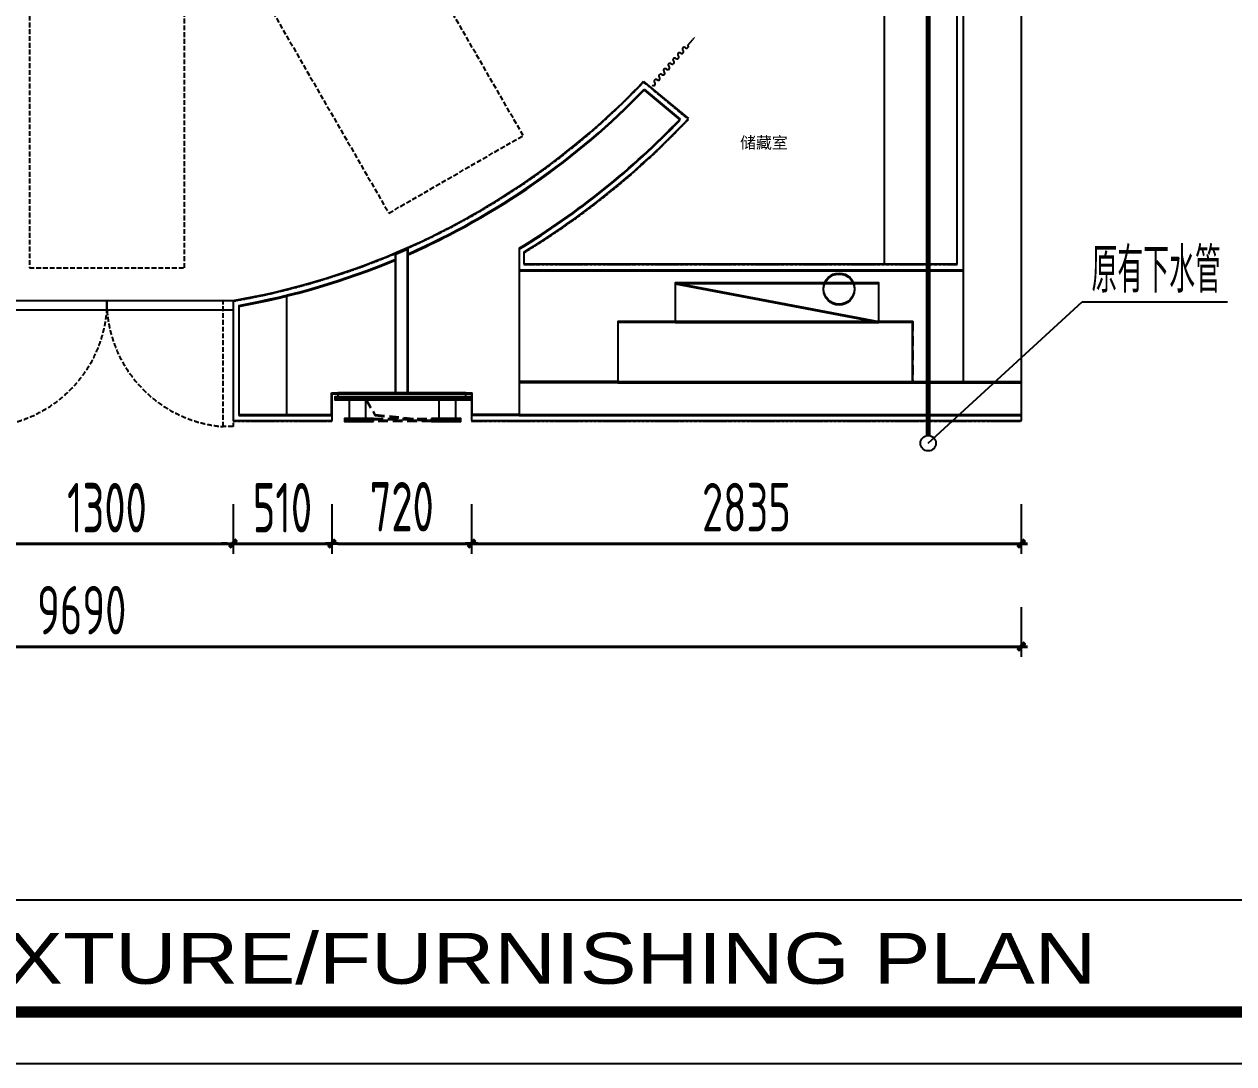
# Model space of a CAD drawing. Header units: millimetres. Extents: x -42850 to 60853, y 3819 to 26094.
# Drawn here: x 18672 to 24910, y 3819 to 9178 of the extents above; entities that cross this region are included whole.
import ezdxf
from ezdxf.enums import TextEntityAlignment as Align

# ---------------------------------------------------------------- set-up
doc = ezdxf.new("R2010")
doc.units = ezdxf.units.MM
doc.header["$LTSCALE"] = 200
for name, pattern in [('DASH', [0.35, 0.25, -0.1]), ('DASHED2', [0.375, 0.25, -0.125]), ('M-CENTER', [11.25, 7.5, -1.25, 1.25, -1.25])]:
    doc.linetypes.add(name, pattern=pattern)
for name, color, linetype in [('A-DIM--土建尺寸', 44, 'Continuous'), ('A-FIRE-消防栓', 16, 'Continuous'), ('A-WALL-墙体', 160, 'Continuous'), ('DIM_污水', 3, 'Continuous'), ('FF-HIGH-CABINET 2-固定家具(不落地、到顶)', 30, 'Continuous'), ('FF-HIGH-CABINET 3-固定家具(悬空)', 30, 'Continuous'), ('PIPE-废水', 31, 'TG_F'), ('TEXT', 12, 'Continuous'), ('TK', 4, 'Continuous'), ('VPIPE-废水', 31, 'Continuous'), ('W-图框', 251, 'Continuous'), ('全灰平面', 250, 'Continuous')]:
    doc.layers.add(name, color=color, linetype=linetype)
doc.layers.add('FF-FINISH-墙体完成面', color=20, linetype='M-CENTER', lineweight=13)
doc.styles.add('CCD-DIM', font='archs.shx', dxfattribs={"width": 0.75})
doc.styles.add('NAME-1', font='simhei.ttf')
doc.styles.add('NAME-2', font='swisse.ttf')
doc.styles.get("Standard").update_dxf_attribs({"font": 'gbenor.shx', "width": 0.8, "bigfont": 'gbcbig.shx'})
doc.styles.add('TG_LINETYPE', font='SIMPLEX', dxfattribs={"width": 0.8, "height": 2.5, "bigfont": 'HZTXT'})
doc.styles.add('TongRui-JC', font='times.ttf')
doc.linetypes.add('TG_F', pattern='A,2,-0.3,["F",TG_LINETYPE,S=0.1,R=0,X=-0.23,Y=-0.15],0', length=2.3)
doc.dimstyles.new('CCD_DIM_100', dxfattribs={"dimscale": 100, "dimtxt": 2.5, "dimasz": 0.3, "dimexe": 0.5, "dimexo": 1.5, "dimgap": 0.6, "dimtad": 1, "dimdec": 0, "dimrnd": 5, "dimzin": 12, "dimdsep": 46, "dimtxsty": 'CCD-DIM', "dimblk": 'CCD_Dimension_Tick', "dimcen": 0.125, "dimclrd": 44, "dimclre": 44, "dimclrt": 50, "dimadec": 0, "dimazin": 0, "dimtfac": 1, "dimtdec": 0, "dimtix": 1, "dimtmove": 1, "dimatfit": 3, "dimldrblk": 'CCD_Leader_Dot', "dimfxl": 2, "dimfxlon": 1, "dimtvp": 1, "dimtolj": 1, "dimtzin": 0, "dimarcsym": 0})

# ---------------------------------------------------------------- blocks, each defined once
blk = doc.blocks.new('bhgfdghdfgherger')
at = {"color": 1, "linetype": 'ByBlock'}
blk.add_lwpolyline([(4608.344, -993.674), (4608.344, -696.674), (5028.344, -696.674), (5028.344, -993.674)], close=True, dxfattribs=at)
at = {"layer": 'TK', "color": 8, "const_width": 0.707}
blk.add_lwpolyline([(5025.503, -882.894), (5025.501, -700.209), (4611.172, -700.209), (4611.172, -990.079), (5025.501, -990.079), (5025.503, -882.894)], dxfattribs=at)
blk = doc.blocks.new('*U5')
at = {"color": 2}
blk.add_lwpolyline([(0, 0), (208.008, 0), (208.008, 8), (0, 8)], close=True, dxfattribs=at)
at = {"color": 2, "style": 'NAME-1'}
blk.add_attdef('平面布置图', text='', height=3.5, dxfattribs=at).set_placement((54.559, 4), align=Align.MIDDLE_LEFT)
blk.add_attdef('SCALE1:100/比例1:100', text='', height=3.5, dxfattribs=at).set_placement((208.008, 4), align=Align.MIDDLE_RIGHT)
blk.add_attdef('FF', text='', height=3.5, dxfattribs=at).set_placement((4, 4), align=Align.MIDDLE)
at = {"color": 2, "style": 'NAME-2', "width": 1.2}
blk.add_attdef('PLAN', text='', height=3.5, dxfattribs=at).set_placement((10, 4), align=Align.MIDDLE_LEFT)
blk = doc.blocks.new('做成ACAD TUKUAI0099_MNCHGCOLOR')
at = {"color": 0, "linetype": 'ByBlock', "lineweight": -2, "ltscale": 100}
blk.add_line((724.6, 142.1), (763.7, 142.1), dxfattribs=at)
at = {"color": 0, "linetype": 'ByBlock', "lineweight": -2}
blk.add_lwpolyline([(763.7, 142.1, 10, 0, 0), (784.4, 142.1, 0, 0, 0)], format="xyseb", dxfattribs=at)
for centre, major_axis, ratio, start_param, end_param in [((457.4, 142.1), (-6.52, -6.52), 0.999999, -0.785399, 2.356197), ((475.8, 142.1), (-6.52, 6.52), 1, 3.926991, 7.068583), ((494.2, 142.1), (-6.52, -6.52), 0.999999, -0.785399, 2.356197), ((512.7, 142.1), (-6.52, -6.52), 1, 2.356194, 5.497787), ((531.1, 142.1), (-6.52, -6.52), 0.999999, -0.785399, 2.356197), ((549.5, 142.1), (-6.52, 6.52), 1, 3.926991, 7.068583), ((568, 142.1), (-6.52, -6.52), 0.999999, -0.785399, 2.356197), ((586.4, 142.1), (-6.52, -6.52), 1, 2.356194, 5.497787), ((604.8, 142.1), (-6.52, -6.52), 0.999999, -0.785399, 2.356197), ((623.3, 142.1), (-6.52, 6.52), 1, 3.926991, 7.068583), ((641.7, 142.1), (-6.52, 6.52), 0.999999, 0.785399, 3.926994), ((660.1, 142.1), (-6.52, -6.52), 1, 2.356194, 5.497787), ((678.5, 142.1), (-6.52, 6.52), 0.999999, 0.785399, 3.926994), ((697, 142.1), (-6.52, 6.52), 1, 3.926991, 7.068583), ((715.4, 142.1), (-6.52, 6.52), 0.999999, 0.785399, 3.926994)]:
    blk.add_ellipse(centre, major_axis=major_axis, ratio=ratio, start_param=start_param, end_param=end_param, dxfattribs=at)
blk = doc.blocks.new('CCD_Dimension_Tick')
at = {"color": 0, "linetype": 'ByBlock', "lineweight": -2}
for p, q in [((-1.09, 0), (0, 0)), ((0, 0), (1.09, 0))]:
    blk.add_line(p, q, dxfattribs=at)
at = {"color": 0, "linetype": 'Continuous', "lineweight": -2, "const_width": 0.608}
blk.add_lwpolyline([(-0.61, -0.61), (0.61, 0.61)], dxfattribs=at)
blk = doc.blocks.new('*D136')
at = {"layer": 'DEFPOINTS', "color": 0, "ltscale": 100, "transparency": 16777216}
for p in [(1400638.7, -85231.4), (1400938.7, -88647.5), (1402926.8, -88647.5)]:
    blk.add_point(p, dxfattribs=at)
at = {"layer": '全灰平面', "color": 250, "lineweight": -2, "ltscale": 100, "transparency": 16777216}
for p, q in [((1402726.8, -85231.4), (1402976.8, -85231.4)), ((1402926.8, -85261.4), (1402926.8, -88617.5)), ((1402726.8, -88647.5), (1402976.8, -88647.5))]:
    blk.add_line(p, q, dxfattribs=at)
at = {"layer": '全灰平面', "color": 250, "lineweight": -2, "ltscale": 100, "transparency": 16777216, "xscale": 30, "yscale": 30, "zscale": 30}
for p, rotation in [((1402926.8, -85231.4), 90), ((1402926.8, -88647.5), 270)]:
    blk.add_blockref('CCD_Dimension_Tick', p, dxfattribs=dict(at, rotation=rotation))
at = {"layer": '全灰平面', "color": 250, "ltscale": 100, "transparency": 16777216, "insert": (1402741.8, -86939.5), "char_height": 250, "attachment_point": 5, "rotation": 90, "style": 'CCD-DIM'}
blk.add_mtext('\\A1;3415', dxfattribs=at)
blk = doc.blocks.new('CCD_Leader_Dot')
at = {"color": 0, "linetype": 'ByBlock'}
blk.add_line((-5, 0), (-10, 0), dxfattribs=at)
at = {"color": 0, "linetype": 'ByBlock', "const_width": 5}
blk.add_lwpolyline([(-2.5, 0, 1), (2.5, 0, 1)], format="xyb", close=True, dxfattribs=at)
blk = doc.blocks.new('*D149')
at = {"layer": 'DEFPOINTS', "color": 0, "ltscale": 100, "transparency": 16777216}
for p in [(1395573.7, -88677.5), (1396873.7, -88677.5), (1396873.7, -89309.7)]:
    blk.add_point(p, dxfattribs=at)
at = {"layer": '全灰平面', "color": 250, "lineweight": -2, "ltscale": 100, "transparency": 16777216}
for p, q in [((1395573.7, -89109.7), (1395573.7, -89359.7)), ((1396873.7, -89109.7), (1396873.7, -89359.7)), ((1395603.7, -89309.7), (1396843.7, -89309.7))]:
    blk.add_line(p, q, dxfattribs=at)
at = {"layer": '全灰平面', "color": 250, "lineweight": -2, "ltscale": 100, "transparency": 16777216, "xscale": 30, "yscale": 30, "zscale": 30, "rotation": 180}
blk.add_blockref('CCD_Dimension_Tick', (1395573.7, -89309.7), dxfattribs=at)
at = {"layer": '全灰平面', "color": 250, "lineweight": -2, "ltscale": 100, "transparency": 16777216, "xscale": 30, "yscale": 30, "zscale": 30}
blk.add_blockref('CCD_Dimension_Tick', (1396873.7, -89309.7), dxfattribs=at)
at = {"layer": '全灰平面', "color": 250, "ltscale": 100, "transparency": 16777216, "insert": (1396223.7, -89124.7), "char_height": 250, "attachment_point": 5, "style": 'CCD-DIM'}
blk.add_mtext('\\A1;1300', dxfattribs=at)
blk = doc.blocks.new('*D131')
at = {"layer": 'DEFPOINTS', "color": 0, "ltscale": 100, "transparency": 16777216}
for p in [(1391248.7, -88677.5), (1400938.7, -88677.5), (1400938.7, -89840.4)]:
    blk.add_point(p, dxfattribs=at)
at = {"layer": '全灰平面', "color": 250, "lineweight": -2, "ltscale": 100, "transparency": 16777216}
for p, q in [((1391248.7, -89640.4), (1391248.7, -89890.4)), ((1400938.7, -89640.4), (1400938.7, -89890.4)), ((1391278.7, -89840.4), (1400908.7, -89840.4))]:
    blk.add_line(p, q, dxfattribs=at)
at = {"layer": '全灰平面', "color": 250, "lineweight": -2, "ltscale": 100, "transparency": 16777216, "xscale": 30, "yscale": 30, "zscale": 30, "rotation": 180}
blk.add_blockref('CCD_Dimension_Tick', (1391248.7, -89840.4), dxfattribs=at)
at = {"layer": '全灰平面', "color": 250, "lineweight": -2, "ltscale": 100, "transparency": 16777216, "xscale": 30, "yscale": 30, "zscale": 30}
blk.add_blockref('CCD_Dimension_Tick', (1400938.7, -89840.4), dxfattribs=at)
at = {"layer": '全灰平面', "color": 250, "ltscale": 100, "transparency": 16777216, "insert": (1396093.7, -89655.4), "char_height": 250, "attachment_point": 5, "style": 'CCD-DIM'}
blk.add_mtext('\\A1;9690', dxfattribs=at)
blk = doc.blocks.new('*D150')
at = {"layer": 'DEFPOINTS', "color": 0, "ltscale": 100, "transparency": 16777216}
for p in [(1396873.7, -88677.5), (1397383.8, -88677.5), (1397383.8, -89309.7)]:
    blk.add_point(p, dxfattribs=at)
at = {"layer": '全灰平面', "color": 250, "lineweight": -2, "ltscale": 100, "transparency": 16777216}
for p, q in [((1396873.7, -89109.7), (1396873.7, -89359.7)), ((1397383.8, -89109.7), (1397383.8, -89359.7)), ((1396843.7, -89309.7), (1396813.7, -89309.7)), ((1396873.7, -89309.7), (1397383.8, -89309.7)), ((1397413.8, -89309.7), (1397443.8, -89309.7))]:
    blk.add_line(p, q, dxfattribs=at)
at = {"layer": '全灰平面', "color": 250, "lineweight": -2, "ltscale": 100, "transparency": 16777216, "xscale": 30, "yscale": 30, "zscale": 30}
blk.add_blockref('CCD_Dimension_Tick', (1396873.7, -89309.7), dxfattribs=at)
at = {"layer": '全灰平面', "color": 250, "lineweight": -2, "ltscale": 100, "transparency": 16777216, "xscale": 30, "yscale": 30, "zscale": 30, "rotation": 180}
blk.add_blockref('CCD_Dimension_Tick', (1397383.8, -89309.7), dxfattribs=at)
at = {"layer": '全灰平面', "color": 250, "ltscale": 100, "transparency": 16777216, "insert": (1397128.8, -89124.7), "char_height": 250, "attachment_point": 5, "style": 'CCD-DIM'}
blk.add_mtext('\\A1;510', dxfattribs=at)
blk = doc.blocks.new('*D151')
at = {"layer": 'DEFPOINTS', "color": 0, "ltscale": 100, "transparency": 16777216}
for p in [(1397383.8, -88677.5), (1398103.8, -88677.5), (1398103.8, -89309.7)]:
    blk.add_point(p, dxfattribs=at)
at = {"layer": '全灰平面', "color": 250, "lineweight": -2, "ltscale": 100, "transparency": 16777216}
for p, q in [((1397383.8, -89109.7), (1397383.8, -89359.7)), ((1398103.8, -89109.7), (1398103.8, -89359.7)), ((1397413.8, -89309.7), (1398073.8, -89309.7))]:
    blk.add_line(p, q, dxfattribs=at)
at = {"layer": '全灰平面', "color": 250, "lineweight": -2, "ltscale": 100, "transparency": 16777216, "xscale": 30, "yscale": 30, "zscale": 30, "rotation": 180}
blk.add_blockref('CCD_Dimension_Tick', (1397383.8, -89309.7), dxfattribs=at)
at = {"layer": '全灰平面', "color": 250, "lineweight": -2, "ltscale": 100, "transparency": 16777216, "xscale": 30, "yscale": 30, "zscale": 30}
blk.add_blockref('CCD_Dimension_Tick', (1398103.8, -89309.7), dxfattribs=at)
at = {"layer": '全灰平面', "color": 250, "ltscale": 100, "transparency": 16777216, "insert": (1397743.8, -89124.7), "char_height": 250, "attachment_point": 5, "style": 'CCD-DIM'}
blk.add_mtext('\\A1;720', dxfattribs=at)
blk = doc.blocks.new('*D152')
at = {"layer": 'DEFPOINTS', "color": 0, "ltscale": 100, "transparency": 16777216}
for p in [(1398103.8, -88677.5), (1400938.7, -88677.5), (1400938.7, -89309.7)]:
    blk.add_point(p, dxfattribs=at)
at = {"layer": '全灰平面', "color": 250, "lineweight": -2, "ltscale": 100, "transparency": 16777216}
for p, q in [((1398103.8, -89109.7), (1398103.8, -89359.7)), ((1400938.7, -89109.7), (1400938.7, -89359.7)), ((1398133.8, -89309.7), (1400908.7, -89309.7))]:
    blk.add_line(p, q, dxfattribs=at)
at = {"layer": '全灰平面', "color": 250, "lineweight": -2, "ltscale": 100, "transparency": 16777216, "xscale": 30, "yscale": 30, "zscale": 30, "rotation": 180}
blk.add_blockref('CCD_Dimension_Tick', (1398103.8, -89309.7), dxfattribs=at)
at = {"layer": '全灰平面', "color": 250, "lineweight": -2, "ltscale": 100, "transparency": 16777216, "xscale": 30, "yscale": 30, "zscale": 30}
blk.add_blockref('CCD_Dimension_Tick', (1400938.7, -89309.7), dxfattribs=at)
at = {"layer": '全灰平面', "color": 250, "ltscale": 100, "transparency": 16777216, "insert": (1399521.3, -89124.7), "char_height": 250, "attachment_point": 5, "style": 'CCD-DIM'}
blk.add_mtext('\\A1;2835', dxfattribs=at)
blk = doc.blocks.new('*D153')
at = {"layer": 'DEFPOINTS', "color": 0, "ltscale": 100, "transparency": 16777216}
for p in [(1401388.6, -72697.1), (1400938.7, -88677.5), (1403821.7, -88677.5)]:
    blk.add_point(p, dxfattribs=at)
at = {"layer": '全灰平面', "color": 250, "lineweight": -2, "ltscale": 100, "transparency": 16777216}
for p, q in [((1403621.7, -72697.1), (1403871.7, -72697.1)), ((1403821.7, -72727.1), (1403821.7, -88647.5)), ((1403621.7, -88677.5), (1403871.7, -88677.5))]:
    blk.add_line(p, q, dxfattribs=at)
at = {"layer": '全灰平面', "color": 250, "lineweight": -2, "ltscale": 100, "transparency": 16777216, "xscale": 30, "yscale": 30, "zscale": 30}
for p, rotation in [((1403821.7, -72697.1), 90), ((1403821.7, -88677.5), 270)]:
    blk.add_blockref('CCD_Dimension_Tick', p, dxfattribs=dict(at, rotation=rotation))
at = {"layer": '全灰平面', "color": 250, "ltscale": 100, "transparency": 16777216, "insert": (1403636.7, -80687.3), "char_height": 250, "attachment_point": 5, "rotation": 90, "style": 'CCD-DIM'}
blk.add_mtext('\\A1;15980', dxfattribs=at)
blk = doc.blocks.new('*D200')
at = {"layer": 'A-DIM--土建尺寸', "color": 44, "lineweight": -2, "ltscale": 100, "transparency": 16777216}
for p, q in [((19497.8, 80364.5), (19747.8, 80364.5)), ((19697.8, 80334.5), (19697.8, 64414.1)), ((19497.8, 64384.1), (19747.8, 64384.1))]:
    blk.add_line(p, q, dxfattribs=at)
at = {"layer": 'DEFPOINTS', "color": 0, "ltscale": 100, "transparency": 16777216}
for p in [(17264.8, 80364.5), (16814.9, 64384.1), (19697.8, 64384.1)]:
    blk.add_point(p, dxfattribs=at)
at = {"layer": 'A-DIM--土建尺寸', "color": 44, "lineweight": -2, "ltscale": 100, "transparency": 16777216, "xscale": 30, "yscale": 30, "zscale": 30}
for p, rotation in [((19697.8, 80364.5), 90), ((19697.8, 64384.1), 270)]:
    blk.add_blockref('CCD_Dimension_Tick', p, dxfattribs=dict(at, rotation=rotation))
at = {"layer": 'A-DIM--土建尺寸', "color": 50, "ltscale": 100, "transparency": 16777216, "insert": (19507.6, 72374.3), "char_height": 250, "attachment_point": 5, "rotation": 90, "style": 'CCD-DIM'}
blk.add_mtext('\\A1;15980', dxfattribs=at)
blk = doc.blocks.new('*D177')
at = {"layer": 'A-DIM--土建尺寸', "color": 44, "lineweight": -2, "ltscale": 100, "transparency": 16777216}
for p, q in [((22602.2, -25938.5), (22602.2, -26188.5)), ((25437, -25938.5), (25437, -26188.5)), ((22632.2, -26138.5), (25407, -26138.5))]:
    blk.add_line(p, q, dxfattribs=at)
at = {"layer": 'DEFPOINTS', "color": 0, "ltscale": 100, "transparency": 16777216}
for p in [(22602.2, -25506.3), (25437, -25506.3), (25437, -26138.5)]:
    blk.add_point(p, dxfattribs=at)
at = {"layer": 'A-DIM--土建尺寸', "color": 44, "lineweight": -2, "ltscale": 100, "transparency": 16777216, "xscale": 30, "yscale": 30, "zscale": 30, "rotation": 180}
blk.add_blockref('CCD_Dimension_Tick', (22602.2, -26138.5), dxfattribs=at)
at = {"layer": 'A-DIM--土建尺寸', "color": 44, "lineweight": -2, "ltscale": 100, "transparency": 16777216, "xscale": 30, "yscale": 30, "zscale": 30}
blk.add_blockref('CCD_Dimension_Tick', (25437, -26138.5), dxfattribs=at)
at = {"layer": 'A-DIM--土建尺寸', "color": 50, "ltscale": 100, "transparency": 16777216, "insert": (24019.6, -25948.3), "char_height": 250, "attachment_point": 5, "style": 'CCD-DIM'}
blk.add_mtext('\\A1;2835', dxfattribs=at)
blk = doc.blocks.new('*D176')
at = {"layer": 'A-DIM--土建尺寸', "color": 44, "lineweight": -2, "ltscale": 100, "transparency": 16777216}
for p, q in [((21882.2, -25938.5), (21882.2, -26188.5)), ((22602.2, -25938.5), (22602.2, -26188.5)), ((21912.2, -26138.5), (22572.2, -26138.5))]:
    blk.add_line(p, q, dxfattribs=at)
at = {"layer": 'DEFPOINTS', "color": 0, "ltscale": 100, "transparency": 16777216}
for p in [(21882.2, -25506.3), (22602.2, -25506.3), (22602.2, -26138.5)]:
    blk.add_point(p, dxfattribs=at)
at = {"layer": 'A-DIM--土建尺寸', "color": 44, "lineweight": -2, "ltscale": 100, "transparency": 16777216, "xscale": 30, "yscale": 30, "zscale": 30, "rotation": 180}
blk.add_blockref('CCD_Dimension_Tick', (21882.2, -26138.5), dxfattribs=at)
at = {"layer": 'A-DIM--土建尺寸', "color": 44, "lineweight": -2, "ltscale": 100, "transparency": 16777216, "xscale": 30, "yscale": 30, "zscale": 30}
blk.add_blockref('CCD_Dimension_Tick', (22602.2, -26138.5), dxfattribs=at)
at = {"layer": 'A-DIM--土建尺寸', "color": 50, "ltscale": 100, "transparency": 16777216, "insert": (22242.2, -25943.1), "char_height": 250, "attachment_point": 5, "style": 'CCD-DIM'}
blk.add_mtext('\\A1;720', dxfattribs=at)
blk = doc.blocks.new('*D175')
at = {"layer": 'A-DIM--土建尺寸', "color": 44, "lineweight": -2, "ltscale": 100, "transparency": 16777216}
for p, q in [((21372, -25938.5), (21372, -26188.5)), ((21882.2, -25938.5), (21882.2, -26188.5)), ((21342, -26138.5), (21312, -26138.5)), ((21372, -26138.5), (21882.2, -26138.5)), ((21912.2, -26138.5), (21942.2, -26138.5))]:
    blk.add_line(p, q, dxfattribs=at)
at = {"layer": 'DEFPOINTS', "color": 0, "ltscale": 100, "transparency": 16777216}
for p in [(21372, -25506.3), (21882.2, -25506.3), (21882.2, -26138.5)]:
    blk.add_point(p, dxfattribs=at)
at = {"layer": 'A-DIM--土建尺寸', "color": 44, "lineweight": -2, "ltscale": 100, "transparency": 16777216, "xscale": 30, "yscale": 30, "zscale": 30}
blk.add_blockref('CCD_Dimension_Tick', (21372, -26138.5), dxfattribs=at)
at = {"layer": 'A-DIM--土建尺寸', "color": 44, "lineweight": -2, "ltscale": 100, "transparency": 16777216, "xscale": 30, "yscale": 30, "zscale": 30, "rotation": 180}
blk.add_blockref('CCD_Dimension_Tick', (21882.2, -26138.5), dxfattribs=at)
at = {"layer": 'A-DIM--土建尺寸', "color": 50, "ltscale": 100, "transparency": 16777216, "insert": (21627.1, -25953.5), "char_height": 250, "attachment_point": 5, "style": 'CCD-DIM'}
blk.add_mtext('\\A1;510', dxfattribs=at)
blk = doc.blocks.new('*D191')
at = {"layer": 'A-DIM--土建尺寸', "color": 44, "lineweight": -2, "ltscale": 100, "transparency": 16777216}
for p, q in [((7124.9, 63421.3), (7124.9, 63171.3)), ((16814.9, 63421.3), (16814.9, 63171.3)), ((7154.9, 63221.3), (16784.9, 63221.3))]:
    blk.add_line(p, q, dxfattribs=at)
at = {"layer": 'DEFPOINTS', "color": 0, "ltscale": 100, "transparency": 16777216}
for p in [(7124.9, 64384.1), (16814.9, 64384.1), (16814.9, 63221.3)]:
    blk.add_point(p, dxfattribs=at)
at = {"layer": 'A-DIM--土建尺寸', "color": 44, "lineweight": -2, "ltscale": 100, "transparency": 16777216, "xscale": 30, "yscale": 30, "zscale": 30, "rotation": 180}
blk.add_blockref('CCD_Dimension_Tick', (7124.9, 63221.3), dxfattribs=at)
at = {"layer": 'A-DIM--土建尺寸', "color": 44, "lineweight": -2, "ltscale": 100, "transparency": 16777216, "xscale": 30, "yscale": 30, "zscale": 30}
blk.add_blockref('CCD_Dimension_Tick', (16814.9, 63221.3), dxfattribs=at)
at = {"layer": 'A-DIM--土建尺寸', "color": 50, "ltscale": 100, "transparency": 16777216, "insert": (11969.9, 63411.5), "char_height": 250, "attachment_point": 5, "style": 'CCD-DIM'}
blk.add_mtext('\\A1;9690', dxfattribs=at)
blk = doc.blocks.new('*D174')
at = {"layer": 'A-DIM--土建尺寸', "color": 44, "lineweight": -2, "ltscale": 100, "transparency": 16777216}
for p, q in [((20072, -25938.5), (20072, -26188.5)), ((21372, -25938.5), (21372, -26188.5)), ((20102, -26138.5), (21342, -26138.5))]:
    blk.add_line(p, q, dxfattribs=at)
at = {"layer": 'DEFPOINTS', "color": 0, "ltscale": 100, "transparency": 16777216}
for p in [(20072, -25506.3), (21372, -25506.3), (21372, -26138.5)]:
    blk.add_point(p, dxfattribs=at)
at = {"layer": 'A-DIM--土建尺寸', "color": 44, "lineweight": -2, "ltscale": 100, "transparency": 16777216, "xscale": 30, "yscale": 30, "zscale": 30, "rotation": 180}
blk.add_blockref('CCD_Dimension_Tick', (20072, -26138.5), dxfattribs=at)
at = {"layer": 'A-DIM--土建尺寸', "color": 44, "lineweight": -2, "ltscale": 100, "transparency": 16777216, "xscale": 30, "yscale": 30, "zscale": 30}
blk.add_blockref('CCD_Dimension_Tick', (21372, -26138.5), dxfattribs=at)
at = {"layer": 'A-DIM--土建尺寸', "color": 50, "ltscale": 100, "transparency": 16777216, "insert": (20722, -25953.5), "char_height": 250, "attachment_point": 5, "style": 'CCD-DIM'}
blk.add_mtext('\\A1;1300', dxfattribs=at)
blk = doc.blocks.new('*D170')
at = {"layer": 'A-DIM--土建尺寸', "color": 44, "lineweight": -2, "ltscale": 100, "transparency": 16777216}
for p, q in [((27225.1, -22060.2), (27475.1, -22060.2)), ((27425.1, -22090.2), (27425.1, -25446.3)), ((27225.1, -25476.3), (27475.1, -25476.3))]:
    blk.add_line(p, q, dxfattribs=at)
at = {"layer": 'DEFPOINTS', "color": 0, "ltscale": 100, "transparency": 16777216}
for p in [(25137, -22060.2), (25437, -25476.3), (27425.1, -25476.3)]:
    blk.add_point(p, dxfattribs=at)
at = {"layer": 'A-DIM--土建尺寸', "color": 44, "lineweight": -2, "ltscale": 100, "transparency": 16777216, "xscale": 30, "yscale": 30, "zscale": 30}
for p, rotation in [((27425.1, -22060.2), 90), ((27425.1, -25476.3), 270)]:
    blk.add_blockref('CCD_Dimension_Tick', p, dxfattribs=dict(at, rotation=rotation))
at = {"layer": 'A-DIM--土建尺寸', "color": 50, "ltscale": 100, "transparency": 16777216, "insert": (27229.7, -23768.2), "char_height": 250, "attachment_point": 5, "rotation": 90, "style": 'CCD-DIM'}
blk.add_mtext('\\A1;3415', dxfattribs=at)
blk = doc.blocks.new('fewgwgwg')
at = {"layer": '全灰平面', "color": 250}
for p, q in [((1398349.7, -87789.4), (1398349.7, -88647.5)), ((1397148.7, -88032.1), (1397148.7, -88647.5)), ((1397380.8, -88535.5), (1398106.8, -88535.5))]:
    blk.add_line(p, q, dxfattribs=at)
at = {"layer": '全灰平面', "color": 250, "ltscale": 0.01}
blk.add_line((1398373.7, -87809.9), (1398373.7, -87870.6), dxfattribs=at)
at = {"layer": '全灰平面', "color": 250}
for points in [[(1400638.7, -76847.5), (1400638.7, -88477.5)], [(1400938.7, -76847.5), (1400938.7, -88477.5)], [(1400231.6, -85261.4), (1400231.6, -87870.6)], [(1398993.7, -86970.3), (1399178.9, -87123.9)], [(1397710.8, -88533.4), (1397710.8, -87813.7)], [(1397713.8, -87812.4), (1397773.8, -87786.4)], [(1397713.8, -87814.6), (1397773.8, -87788.6)], [(1397776.8, -88533.4), (1397776.8, -87785.1)], [(1398349.7, -87900.6), (1400638.7, -87900.6)], [(1396903.7, -88084.3), (1396903.7, -88647.5)], [(1400378.5, -88477.5), (1400378.5, -88167.5), (1398858.1, -88167.5), (1398858.1, -88477.5)], [(1398858.1, -88477.5), (1398349.7, -88477.5)], [(1398858.1, -88477.5), (1400938.7, -88477.5), (1400938.7, -88647.5)], [(1397380.8, -88647.5), (1397380.8, -88535.5)], [(1397757, -88555.5), (1397398, -88555.5), (1397398, -88565.5), (1398097.8, -88565.4), (1398097.8, -88555.4), (1397757, -88555.5)], [(1397757, -88535.5), (1397414.1, -88535.5), (1397414.1, -88555.5), (1398073.6, -88555.4), (1398073.6, -88535.4), (1397757, -88535.5)], [(1397473, -88565.5), (1397473, -88565.5), (1397472.7, -88667.5), (1397472.7, -88667.5)], [(1397557.8, -88667.5), (1397557.8, -88565.5)], [(1397937.6, -88667.5), (1397937.6, -88565.4)], [(1398022.4, -88667.5), (1398022.4, -88667.5), (1398022.7, -88565.5), (1398022.7, -88565.5)], [(1398349.7, -88647.5), (1398106.8, -88647.5), (1398106.8, -88535.5)], [(1396903.7, -88647.5), (1397380.8, -88647.5)], [(1397597.8, -88667.5), (1397448.8, -88667.5), (1397448.8, -88677.5), (1397597.8, -88677.5)], [(1397597.8, -88677.5), (1397597.8, -88667.5)], [(1397897.6, -88677.5), (1398047.8, -88677.5), (1398047.8, -88667.5), (1397897.6, -88667.5)], [(1397897.6, -88677.5), (1397897.6, -88667.5)], [(1398349.7, -88647.5), (1400938.7, -88647.5)]]:
    blk.add_lwpolyline(points, dxfattribs=at)
at = {"layer": '全灰平面', "color": 250, "ltscale": 0.01}
for points in [[(1398373.7, -87870.6), (1400608.7, -87870.6), (1400608.7, -85261.4), (1400231.6, -85261.4)], [(1398991.3, -86929.4), (1399222.8, -87121.3)], [(1397713.8, -88533.4), (1397713.8, -87812.4)], [(1397773.8, -88533.4), (1397773.8, -87786.4)], [(1396873.7, -88059.1), (1396873.7, -88677.5), (1397383.8, -88677.5)], [(1397383.8, -88535.5), (1397383.8, -88677.5)], [(1398103.8, -88535.5), (1398103.8, -88677.5)], [(1398103.8, -88677.5), (1400938.7, -88677.5)], [(1400938.7, -88647.5), (1400938.7, -88677.5)]]:
    blk.add_lwpolyline(points, dxfattribs=at)
at = {"layer": '全灰平面', "color": 250, "linetype": 'DASH', "ltscale": 0.5}
for points in [[(1397677.3, -87608.8), (1398370.1, -87208.8), (1397370.1, -85476.8), (1396677.3, -85876.8)], [(1395823.7, -87891.1), (1396623.7, -87891.1), (1396623.7, -85891.1), (1395823.7, -85891.1)], [(1396873.7, -88059.1), (1396873.7, -88709.1), (1396823.7, -88709.1), (1396823.7, -88059.1)]]:
    blk.add_lwpolyline(points, close=True, dxfattribs=at)
at = {"layer": '全灰平面', "color": 250, "ltscale": 100}
blk.add_lwpolyline([(1399153.5, -88167.5), (1400203.5, -88167.5), (1400203.5, -87967.5), (1399153.5, -87967.5)], close=True, dxfattribs=at)
blk.add_lwpolyline([(1399153.5, -87967.5), (1400203.5, -88167.5)], dxfattribs=at)
at = {"layer": '全灰平面', "color": 250}
for points in [[(1395573.7, -88059.1), (1396223.7, -88059.1), (1396223.7, -88109.1), (1395573.7, -88109.1)], [(1396223.7, -88059.1), (1396873.7, -88059.1), (1396873.7, -88109.1), (1396223.7, -88109.1)]]:
    blk.add_lwpolyline(points, close=True, dxfattribs=at)
at = {"layer": '全灰平面', "color": 250, "linetype": 'DASHED2'}
for points in [[(1400378.5, -88167.5), (1400378.5, -88477.5)], [(1397557.8, -88565.5), (1397605.3, -88646.1), (1397897.6, -88677.5)], [(1397597.8, -88667.5), (1397897.6, -88667.5)], [(1397897.6, -88677.5), (1397597.8, -88677.5)]]:
    blk.add_lwpolyline(points, dxfattribs=at)
at = {"layer": '全灰平面', "color": 250}
blk.add_circle((1399998.8, -87997.8), 80, dxfattribs=at)
at = {"layer": '全灰平面', "color": 250, "ltscale": 0.01}
for radius, start, end in [(3823.6, 298.03005, 316.37089), (4123.6, 301.42509, 316.65898), (3823.6, 293.9167, 298.03005), (3823.6, 279.7875, 292.93684)]:
    blk.add_arc((1396223.7, -84291.1), radius, start, end, dxfattribs=at)
at = {"layer": '全灰平面', "color": 250}
for radius, start, end in [(3853.6, 293.76777, 315.97726), (4093.6, 301.2881, 316.21121), (3853.6, 293.76777, 296.73907), (3853.6, 280.1634, 292.69986)]:
    blk.add_arc((1396223.7, -84291.1), radius, start, end, dxfattribs=at)
at = {"layer": '全灰平面', "color": 250, "linetype": 'DASH', "ltscale": 0.5}
for centre, start, end in [((1395573.7, -88059.1), 274.39862, 355.60138), ((1396873.7, -88059.1), 184.39862, 265.60138)]:
    blk.add_arc(centre, 651.9, start, end, dxfattribs=at)
at = {"layer": '全灰平面', "color": 250, "linetype": 'Continuous', "rotation": 48.49758075355675}
blk.add_blockref('做成ACAD TUKUAI0099_MNCHGCOLOR', (1398845.2, -87379.3), dxfattribs=at)
at = {"layer": '全灰平面', "color": 250, "style": 'TongRui-JC'}
blk.add_text('储藏室', height=60, rotation=0.00001, dxfattribs=at).set_placement((1399488.7, -87275.5))
at = {"layer": '全灰平面', "color": 250, "ltscale": 100}
for base, p1, p2, picture, middle in [((1403821.7, -88677.5), (1401388.6, -72697.1), (1400938.7, -88677.5), '*D153', (1403636.7, -80687.3)), ((1402926.8, -88647.5), (1400638.7, -85231.4), (1400938.7, -88647.5), '*D136', (1402741.8, -86939.5))]:
    dim = blk.add_linear_dim(base=base, p1=p1, p2=p2, angle=90, dimstyle='CCD_DIM_100', override={"dimclrd": 250, "dimclre": 250, "dimclrt": 250}, dxfattribs=at)
    dim.commit()
    dim.dimension.update_dxf_attribs({"geometry": picture, "text_midpoint": middle})
for base, p1, p2, picture, middle in [((1400938.7, -89840.4), (1391248.7, -88677.5), (1400938.7, -88677.5), '*D131', (1396093.7, -89655.4)), ((1396873.7, -89309.7), (1395573.7, -88677.5), (1396873.7, -88677.5), '*D149', (1396223.7, -89124.7)), ((1397383.8, -89309.7), (1396873.7, -88677.5), (1397383.8, -88677.5), '*D150', (1397128.8, -89124.7)), ((1398103.8, -89309.7), (1397383.8, -88677.5), (1398103.8, -88677.5), '*D151', (1397743.8, -89124.7)), ((1400938.7, -89309.7), (1398103.8, -88677.5), (1400938.7, -88677.5), '*D152', (1399521.3, -89124.7))]:
    dim = blk.add_linear_dim(base=base, p1=p1, p2=p2, dimstyle='CCD_DIM_100', override={"dimclrd": 250, "dimclre": 250, "dimclrt": 250}, dxfattribs=at)
    dim.commit()
    dim.dimension.update_dxf_attribs({"geometry": picture, "text_midpoint": middle})
blk = doc.blocks.new('HesiBlk_20260924172335122')
at = {"layer": 'A-FIRE-消防栓', "color": 16}
blk.add_circle((15874.934, 65063.847), 80, dxfattribs=at)
at = {"layer": 'A-WALL-墙体'}
for p, q in [((14225.854, 65272.255), (14225.854, 64414.113)), ((13024.854, 65029.565), (13024.854, 64414.113)), ((13256.991, 64526.113), (13982.991, 64526.113))]:
    blk.add_line(p, q, dxfattribs=at)
for points in [[(16514.855, 76214.113), (16514.855, 64584.113)], [(16814.855, 76214.113), (16814.855, 64584.113)], [(14869.807, 66091.381), (15055.038, 65937.737)], [(13586.991, 64528.207), (13586.991, 65247.952)], [(13652.991, 64528.216), (13652.991, 65276.55)], [(14225.854, 65161.033), (16514.855, 65161.033)], [(12779.854, 64977.373), (12779.854, 64414.113)], [(16254.634, 64584.113), (16254.634, 64894.113), (14734.25, 64894.113), (14734.25, 64584.113)], [(14734.25, 64584.113), (14225.854, 64584.113)], [(14734.25, 64584.113), (16814.855, 64584.113), (16814.855, 64414.113)], [(13256.991, 64414.113), (13256.991, 64526.113)], [(14225.854, 64414.113), (13982.991, 64414.113), (13982.991, 64526.113)], [(12779.854, 64414.113), (13256.991, 64414.113)], [(14225.854, 64414.113), (16814.855, 64414.113)]]:
    blk.add_lwpolyline(points, dxfattribs=at)
at = {"layer": 'A-WALL-墙体', "color": 251, "linetype": 'DASHED2'}
blk.add_lwpolyline([(16254.632, 64894.113), (16254.634, 64584.113)], dxfattribs=at)
at = {"layer": 'A-WALL-墙体'}
for radius, start, end in [(3853.642, 293.7677674, 315.9772608), (4093.642, 301.2880973, 316.2112106), (3853.642, 293.7677674, 296.7390698), (3853.642, 280.1634018, 292.6998638)]:
    blk.add_arc((12099.856, 68770.545), radius, start, end, dxfattribs=at)
at = {"layer": 'FF-FINISH-墙体完成面', "ltscale": 0.01}
blk.add_line((14249.854, 65251.749), (14249.854, 65191.033), dxfattribs=at)
for points in [[(14249.854, 65191.033), (16484.855, 65191.033), (16484.855, 67800.227), (16107.711, 67800.227)], [(14867.489, 66132.281), (15098.904, 65940.328)], [(13589.991, 64528.207), (13589.991, 65249.22)], [(13649.991, 64528.207), (13649.991, 65275.218)], [(12749.854, 65002.557), (12749.854, 64384.113), (13259.991, 64384.113)], [(13259.991, 64526.113), (13259.991, 64384.113)], [(13979.991, 64526.113), (13979.991, 64384.113)], [(13979.991, 64384.113), (16814.855, 64384.113)], [(16814.855, 64414.113), (16814.855, 64384.113)]]:
    blk.add_lwpolyline(points, dxfattribs=at)
for radius, start, end in [(3823.642, 298.0300528, 316.3708894), (4123.642, 301.4250943, 316.6589815), (3823.642, 293.9167009, 298.0300528), (3823.642, 279.7875037, 292.9368426)]:
    blk.add_arc((12099.856, 68770.545), radius, start, end, dxfattribs=at)
at = {"layer": 'FF-HIGH-CABINET 3-固定家具(悬空)'}
for points in [[(13589.991, 65249.22), (13649.991, 65275.218)], [(13589.991, 65247.04), (13649.991, 65273.038)], [(13633.122, 64506.113), (13274.19, 64506.113), (13274.19, 64496.113), (13973.964, 64496.244), (13973.964, 64506.244), (13633.122, 64506.113)], [(13633.122, 64526.113), (13290.227, 64526.113), (13290.227, 64506.113), (13949.754, 64506.244), (13949.754, 64526.244), (13633.122, 64526.113)], [(13349.099, 64496.113), (13349.099, 64496.113), (13348.84, 64394.113), (13348.84, 64394.113)], [(13433.998, 64394.113), (13433.998, 64496.143)], [(13813.71, 64394.113), (13813.71, 64496.214)], [(13898.546, 64394.113), (13898.546, 64394.113), (13898.806, 64496.113), (13898.806, 64496.113)], [(13473.998, 64394.113), (13324.967, 64394.113), (13324.967, 64384.113), (13473.998, 64384.113)], [(13473.998, 64384.113), (13473.998, 64394.113)], [(13773.71, 64384.113), (13773.71, 64394.113)], [(13773.71, 64384.113), (13923.959, 64384.113), (13923.959, 64394.113), (13773.71, 64394.113)]]:
    blk.add_lwpolyline(points, dxfattribs=at)
at = {"layer": 'FF-HIGH-CABINET 3-固定家具(悬空)', "color": 251, "linetype": 'DASHED2'}
for points in [[(13433.998, 64496.113), (13481.42, 64415.595), (13773.71, 64384.113)], [(13473.998, 64394.113), (13773.71, 64394.113)], [(13773.71, 64384.113), (13473.998, 64384.113)]]:
    blk.add_lwpolyline(points, dxfattribs=at)
at = {"layer": 'TEXT', "ltscale": 100}
blk.add_lwpolyline([(15029.632, 65094.113), (16079.632, 64894.113)], dxfattribs=at)
blk.add_lwpolyline([(15029.632, 64894.113), (16079.632, 64894.113), (16079.632, 65094.113), (15029.632, 65094.113)], close=True, dxfattribs=at)
at = {"layer": '全灰平面', "linetype": 'ByBlock'}
blk.add_blockref('fewgwgwg', (-1384123.852, 153066.943), dxfattribs=at)
at = {"layer": 'A-DIM--土建尺寸', "color": 4, "ltscale": 100}
dim = blk.add_linear_dim(base=(19697.829, 64384.113), p1=(17264.762, 80364.512), p2=(16814.855, 64384.113), angle=90, dimstyle='CCD_DIM_100', dxfattribs=at)
dim.commit()
dim.dimension.update_dxf_attribs({"geometry": '*D200', "text_midpoint": (19507.621, 72374.312)})
dim = blk.add_linear_dim(base=(18802.959, 64414.113), p1=(16514.855, 67830.227), p2=(16814.855, 64414.113), angle=90, dimstyle='CCD_DIM_100', dxfattribs=at)
dim.commit()
dim.dimension.update_dxf_attribs({"geometry": '*D170', "text_midpoint": (18607.543, 66122.17), "insert": (-8622.174, 89890.4)})
dim = blk.add_linear_dim(base=(16814.855, 63221.257), p1=(7124.855, 64384.113), p2=(16814.855, 64384.113), dimstyle='CCD_DIM_100', dxfattribs=at)
dim.commit()
dim.dimension.update_dxf_attribs({"geometry": '*D191', "text_midpoint": (11969.855, 63411.465)})
for base, p1, p2, picture, middle in [((12749.854, 63751.929), (11449.83, 64384.113), (12749.854, 64384.113), '*D174', (12099.842, 63936.929)), ((13259.991, 63751.929), (12749.854, 64384.113), (13259.991, 64384.113), '*D175', (13004.922, 63936.929)), ((13979.991, 63751.929), (13259.991, 64384.113), (13979.991, 64384.113), '*D176', (13619.991, 63947.345)), ((16814.855, 63751.929), (13979.991, 64384.113), (16814.855, 64384.113), '*D177', (15397.423, 63942.137))]:
    dim = blk.add_linear_dim(base=base, p1=p1, p2=p2, dimstyle='CCD_DIM_100', dxfattribs=at)
    dim.commit()
    dim.dimension.update_dxf_attribs({"geometry": picture, "text_midpoint": middle, "insert": (-8622.174, 89890.4)})

msp = doc.modelspace()

# ---------------------------------------------------------------- linework, layer by layer
at = {"layer": 'DIM_污水'}
for p, q in [((23334.3, 7018.6), (24128.4, 7747)), ((24128.4, 7747), (24878.2, 7747))]:
    msp.add_line(p, q, dxfattribs=at)
at = {"layer": 'PIPE-废水', "const_width": 26.2}
msp.add_lwpolyline([(23334.3, 7058.6), (23334.3, 16098.3)], dxfattribs=at)
at = {"layer": 'VPIPE-废水'}
msp.add_circle((23334.3, 7018.6), 40, dxfattribs=at)

# ---------------------------------------------------------------- block references
msp.add_blockref('HesiBlk_20260924172335122', (6999.4, -57253.6))
at = {"layer": 'FF-HIGH-CABINET 2-固定家具(不落地、到顶)', "color": 30, "xscale": 75, "yscale": 75, "zscale": 75}
msp.add_blockref('bhgfdghdfgherger', (-341683.9, 78345), dxfattribs=at)
at = {"layer": 'W-图框'}
ref = msp.add_blockref('*U5', (16802.1, 4063.2), dxfattribs=dict(at, xscale=75, yscale=75, zscale=75))
ref.add_attrib('PLAN', '1F FIXTURE/FURNISHING PLAN', dxfattribs={"layer": '0', "color": 2, "height": 262.5, "style": 'NAME-2', "width": 1.2}).set_placement((17552.1, 4363.2), align=Align.MIDDLE_LEFT)

# ---------------------------------------------------------------- texts
at = {"layer": 'DIM_污水', "color": 7, "width": 0.8}
msp.add_text('原有下水管', height=231.49, dxfattribs=at).set_placement((24176.4, 7795))

doc.saveas('drawing.dxf')
